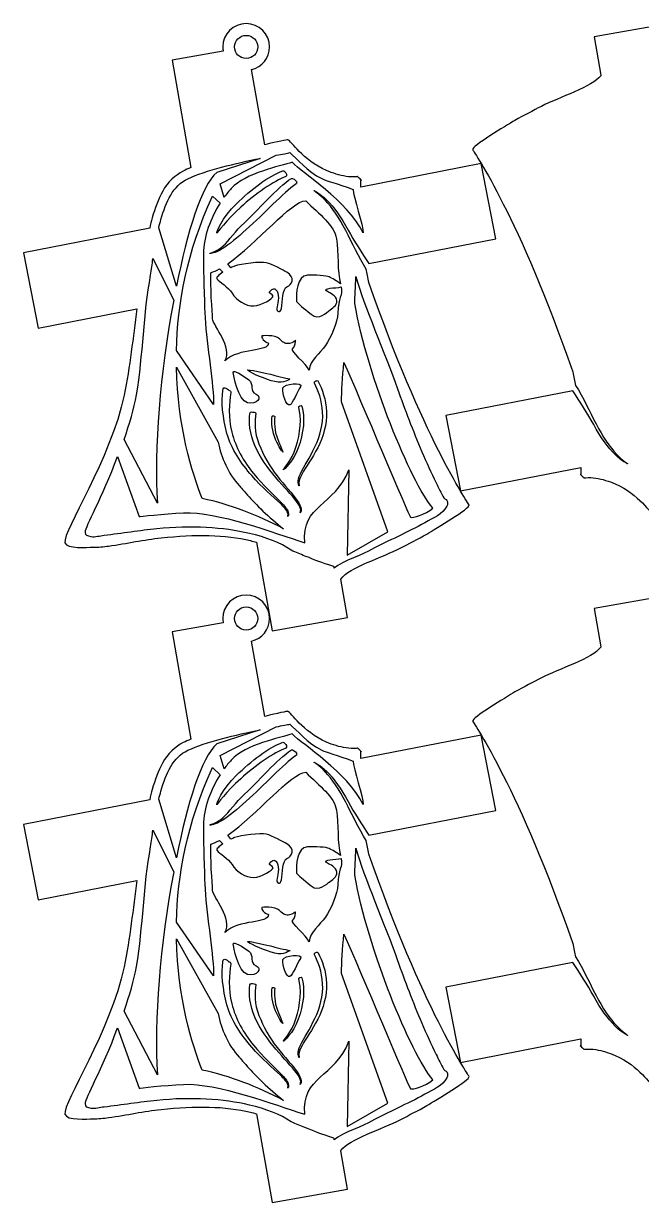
# Model space of a CAD drawing. Extents: x 0 to 3018, y 270 to 1701.
# Drawn here: x 0 to 750, y 270 to 1701 of the extents above; entities that cross this region are included whole.
import ezdxf

# ---------------------------------------------------------------- set-up
doc = ezdxf.new("R2010")
doc.units = 0
doc.layers.add('H0106_Printing_Least_6', color=7, linetype='CONTINUOUS')

msp = doc.modelspace()

# ---------------------------------------------------------------- linework, layer by layer
at = {"layer": 'H0106_Printing_Least_6', "color": 7}
for points in [[(803.45328, 1593.08596), (784.59828, 1700.644957), (692.902283, 1684.569958), (701.085282, 1637.895959)], [(242.531594, 1667.134758), (180.408595, 1656.246759), (203.260595, 1525.879762)], [(292.922593, 1553.555761), (276.939593, 1644.739759)], [(287.292593, 1537.025762), (234.652594, 1520.124762)], [(243.559594, 1489.704763), (238.781594, 1506.022762), (306.768592, 1540.819761)], [(419.48759, 1409.327765), (573.703586, 1439.381764), (555.893586, 1530.756762), (409.61759, 1502.251762), (409.61059, 1507.188762), (409.67159, 1510.270762), (409.70159, 1511.027762), (409.70559, 1511.118762), (409.70559, 1511.167762)], [(405.82159, 1514.896762), (405.63559, 1514.881762), (405.26859, 1514.851762), (403.78459, 1514.726762)], [(229.397594, 1491.294763), (238.686594, 1482.526763)], [(153.291596, 1452.291764), (0.1466, 1422.446764), (17.9556, 1331.067767), (137.744597, 1354.416766)], [(185.790595, 1382.054765), (164.295596, 1452.882764)], [(157.244596, 1415.408765), (182.563595, 1364.914766)], [(237.981594, 1402.977765), (242.125594, 1398.833765)], [(251.803594, 1404.334765), (248.037594, 1409.258765)], [(230.902594, 1238.534769), (185.707595, 1303.926767)], [(185.688595, 1283.542768), (236.206594, 1192.85277)], [(666.919283, 1254.974969), (512.704287, 1224.920969), (530.513287, 1133.545972), (676.789283, 1162.050971), (676.796283, 1157.113971), (676.736283, 1154.031971), (676.705283, 1153.274971), (676.701283, 1153.183971), (676.701283, 1153.134971)], [(395.11759, 1159.161771), (392.89959, 1055.622774), (442.211589, 1083.964773), (386.28659, 1241.558769)], [(162.612596, 1118.428772), (122.081597, 1195.96577)], [(114.259597, 1175.424771), (140.464596, 1102.329772)], [(680.586283, 1149.404971), (680.771283, 1149.420971), (681.139283, 1149.450971), (682.623283, 1149.575971)], [(272.141593, 1128.343772), (272.143593, 1128.339772)], [(282.954593, 1071.216773), (301.808592, 963.656776), (393.50559, 979.732776), (385.32159, 1026.405774)], [(377.286591, 1039.666774), (377.110591, 1040.673774)], [(803.45328, 899.435778), (784.59828, 1006.994775), (692.902283, 990.919775), (701.085282, 944.245776)], [(242.531594, 973.484476), (180.408595, 962.596476), (203.260595, 832.229479)], [(292.922593, 859.905479), (276.939593, 951.089476)], [(243.559594, 796.05448), (238.781594, 812.37248), (306.768592, 847.169479)], [(287.292593, 843.375479), (234.652594, 826.475479)], [(419.48759, 715.676482), (573.703586, 745.731481), (555.893586, 837.106479), (409.61759, 808.60148), (409.61059, 813.53848), (409.67159, 816.62048), (409.70159, 817.37748), (409.70559, 817.46848), (409.70559, 817.51748)], [(405.82159, 821.246479), (405.63559, 821.231479), (405.26859, 821.201479), (403.78459, 821.076479)], [(229.397594, 797.64448), (238.686594, 788.87648)], [(153.291596, 758.641481), (0.1466, 728.796482), (17.9556, 637.418484), (137.744597, 660.766483)], [(185.790595, 688.404483), (164.295596, 759.232481)], [(157.244596, 721.758482), (182.563595, 671.264483)], [(251.803594, 710.684482), (248.037594, 715.608482)], [(237.981594, 709.327482), (242.125594, 705.183482)], [(230.902594, 544.884486), (185.707595, 610.276485)], [(185.688595, 589.892485), (236.206594, 499.202488)], [(666.919283, 561.324786), (512.704287, 531.270787), (530.513287, 439.895789), (676.789283, 468.399788), (676.796283, 463.463788), (676.736283, 460.381788), (676.705283, 459.624789), (676.701283, 459.533789), (676.701283, 459.484789)], [(395.11759, 465.511488), (392.89959, 361.972491), (442.211589, 390.31449), (386.28659, 547.908486)], [(162.612596, 424.778489), (122.081597, 502.315487)], [(114.259597, 481.774488), (140.464596, 408.67949)], [(680.586283, 455.754789), (680.771283, 455.769789), (681.139283, 455.800789), (682.623283, 455.925789)], [(272.141593, 434.693489), (272.143593, 434.689489)], [(282.954593, 377.566491), (301.808592, 270.006493), (393.50559, 286.082493), (385.32159, 332.755492)], [(377.286591, 346.016491), (377.110591, 347.023491)]]:
    msp.add_lwpolyline(points, dxfattribs=at)
for points in [[(270.396593, 1686.303758)], [(318.586592, 1514.934762)], [(325.229592, 1512.835762)], [(166.898596, 1462.956763)], [(380.04959, 1439.536764)], [(218.546595, 1421.087764)], [(419.51159, 1386.441765)], [(666.896283, 1277.859968)], [(273.583593, 1268.459768)], [(305.232592, 1266.096768)], [(336.219592, 1259.671769)], [(137.214597, 1250.074769)], [(334.198592, 1234.816769)], [(308.278592, 1197.12177)], [(334.799592, 1139.532772)], [(320.875592, 1107.078772)], [(336.569592, 1110.756772)], [(514.115587, 1114.884772)], [(270.396593, 992.653475)], [(318.586592, 821.284479)], [(325.229592, 819.18548)], [(166.898596, 769.306481)], [(380.04959, 745.886481)], [(218.546595, 727.437482)], [(419.51159, 692.791483)], [(273.583593, 574.809486)], [(305.232592, 572.446486)], [(666.896283, 584.209785)], [(336.219592, 566.021486)], [(137.214597, 556.424486)], [(334.198592, 541.166486)], [(308.278592, 503.471487)], [(334.799592, 445.882489)], [(336.569592, 417.10649)], [(514.115587, 421.234489)], [(320.875592, 413.42849)]]:
    msp.add_lwpolyline(points, close=True, dxfattribs=at)
for points in [[(270.396593, 1700.664757), (254.741594, 1700.664757), (242.050594, 1687.973758), (242.050594, 1672.318758)], [(298.743593, 1672.318758), (298.743593, 1687.973758), (286.052593, 1700.664757), (270.396593, 1700.664757)], [(256.347594, 1672.318758), (256.347594, 1680.042758), (262.637593, 1686.303758), (270.396593, 1686.303758)], [(270.396593, 1686.303758), (278.155593, 1686.303758), (284.445593, 1680.042758), (284.445593, 1672.318758)], [(242.050594, 1672.318758), (242.050594, 1670.546758), (242.220594, 1668.816758), (242.531594, 1667.134758)], [(270.396593, 1658.333759), (262.637593, 1658.333759), (256.347594, 1664.594758), (256.347594, 1672.318758)], [(284.445593, 1672.318758), (284.445593, 1664.594758), (278.155593, 1658.333759), (270.396593, 1658.333759)], [(276.939593, 1644.739759), (289.438593, 1647.693759), (298.743593, 1658.915759), (298.743593, 1672.318758)], [(700.801282, 1637.391959), (691.601283, 1624.049959), (649.090284, 1610.98596), (628.987284, 1600.22896)], [(701.085282, 1637.895959), (700.990282, 1637.726959), (700.902282, 1637.571959), (700.801282, 1637.391959)], [(628.987284, 1600.22896), (618.624285, 1594.89096), (607.694285, 1589.43596), (596.639285, 1583.19996)], [(596.639285, 1583.19996), (585.921285, 1576.532961), (543.442286, 1551.560961), (545.415286, 1547.770961)], [(321.052592, 1559.662761), (320.189592, 1559.715761), (308.897592, 1557.420761), (292.922593, 1553.555761)], [(368.055591, 1522.215762), (338.240592, 1535.325762), (325.181592, 1558.439761), (321.052592, 1559.662761)], [(545.415286, 1547.770961), (547.539286, 1543.954961), (601.868285, 1465.303963), (666.896283, 1277.859968)], [(199.713595, 1512.322762), (220.682594, 1522.620762), (258.593594, 1531.251762), (287.292593, 1537.025762)], [(326.350592, 1532.304762), (311.844592, 1527.769762), (269.332593, 1519.269762), (252.329594, 1500.566762)], [(306.768592, 1540.819761), (314.565592, 1542.303761), (320.454592, 1543.409761), (323.329592, 1544.078761)], [(323.329592, 1544.078761), (332.191592, 1536.703762), (344.957591, 1520.905762), (362.138591, 1512.515762)], [(412.44859, 1446.554764), (392.69759, 1486.221763), (339.033592, 1518.850762), (326.350592, 1532.304762)], [(194.106595, 1521.681762), (184.372595, 1516.732762), (174.491596, 1507.926762), (169.098596, 1497.469763)], [(234.652594, 1520.124762), (216.133595, 1503.599762), (198.875595, 1448.604764), (185.790595, 1382.054765)], [(203.260595, 1525.879762), (200.010595, 1524.494762), (196.942595, 1523.089762), (194.106595, 1521.681762)], [(258.784594, 1482.025763), (275.825593, 1499.156763), (298.488593, 1516.057762), (314.945592, 1522.062762)], [(314.945592, 1522.062762), (316.227592, 1522.474762), (318.864592, 1519.583762), (319.216592, 1518.077762)], [(319.216592, 1518.077762), (319.566592, 1516.574762), (319.461592, 1515.222762), (318.586592, 1514.934762)], [(391.65759, 1515.195762), (383.51059, 1516.437762), (375.480591, 1519.042762), (368.055591, 1522.215762)], [(166.898596, 1462.956763), (173.048596, 1484.260763), (181.379595, 1504.087762), (199.713595, 1512.322762)], [(318.586592, 1514.934762), (304.239592, 1509.766762), (280.944593, 1493.627763), (263.856593, 1477.797763)], [(264.424593, 1455.197764), (285.609593, 1475.225763), (307.732592, 1500.959762), (325.229592, 1512.835762)], [(331.001592, 1506.014762), (315.343592, 1495.444763), (292.052593, 1469.805763), (270.535593, 1450.637764)], [(325.229592, 1512.835762), (326.804592, 1513.627762), (330.881592, 1510.380762), (331.399592, 1509.066762)], [(331.399592, 1509.066762), (331.910592, 1507.748762), (331.922592, 1506.461762), (331.001592, 1506.014762)], [(362.138591, 1512.515762), (367.942591, 1509.785762), (379.682591, 1506.996762), (400.34559, 1499.272763)], [(403.78459, 1514.726762), (399.81659, 1514.419762), (395.72759, 1514.620762), (391.65759, 1515.195762)], [(409.70559, 1511.167762), (413.16159, 1507.877762), (405.00259, 1515.710762), (405.82159, 1514.896762)], [(169.098596, 1497.469763), (163.366596, 1487.213763), (159.517596, 1476.211763), (156.437596, 1464.982763)], [(185.707595, 1303.926767), (186.992595, 1359.848766), (198.517595, 1423.767764), (229.397594, 1491.294763)], [(252.329594, 1500.566762), (249.368594, 1497.307763), (246.417594, 1493.657763), (243.559594, 1489.704763)], [(366.548591, 1486.021763), (358.761591, 1494.304763), (352.427591, 1497.632763), (352.953591, 1497.912763)], [(352.953591, 1497.912763), (353.089591, 1497.878763), (359.923591, 1494.796763), (368.176591, 1486.547763)], [(400.34559, 1499.272763), (400.20559, 1490.974763), (412.91759, 1454.875764), (412.44859, 1446.554764)], [(238.686594, 1482.526763), (227.360594, 1464.698763), (218.546595, 1442.334764), (218.546595, 1421.087764)], [(234.654594, 1446.171764), (233.351594, 1446.099764), (241.162594, 1465.219763), (258.784594, 1482.025763)], [(263.856593, 1477.797763), (245.973594, 1462.214763), (234.989594, 1446.304764), (234.654594, 1446.171764)], [(248.037594, 1409.258765), (283.143593, 1433.631764), (325.751592, 1485.638763), (342.640591, 1485.638763)], [(342.640591, 1485.638763), (359.643591, 1469.392763), (377.407591, 1455.785764), (380.04959, 1439.536764)], [(391.25259, 1449.387764), (383.29059, 1464.739763), (374.525591, 1477.937763), (366.548591, 1486.021763)], [(368.176591, 1486.547763), (376.612591, 1478.513763), (385.79659, 1465.319763), (394.07359, 1450.129764)], [(156.437596, 1464.982763), (155.294596, 1460.787763), (154.253596, 1456.558764), (153.291596, 1452.291764)], [(164.295596, 1452.882764), (165.111596, 1456.270764), (165.963596, 1459.640764), (166.898596, 1462.956763)], [(239.593594, 1428.508764), (247.382594, 1433.903764), (254.005594, 1445.104764), (264.424593, 1455.197764)], [(270.535593, 1450.637764), (259.806594, 1440.888764), (249.512594, 1432.377764), (241.187594, 1427.258764)], [(416.18359, 1402.707765), (406.69259, 1417.413765), (399.23759, 1434.412764), (391.25259, 1449.387764)], [(394.07359, 1450.129764), (401.61759, 1436.615764), (410.75959, 1422.359764), (419.48759, 1409.327765)], [(380.04959, 1439.536764), (382.69559, 1423.298764), (380.80659, 1399.511765), (384.95659, 1384.772765)], [(218.546595, 1421.087764), (218.546595, 1400.684765), (219.088595, 1381.103765), (220.174594, 1349.941766)], [(226.264594, 1421.780764), (226.037594, 1422.086764), (231.877594, 1422.780764), (239.593594, 1428.508764)], [(241.187594, 1427.258764), (232.952594, 1421.787764), (226.351594, 1421.348764), (226.264594, 1421.780764)], [(154.450596, 1395.225765), (155.332596, 1402.009765), (156.252596, 1408.741765), (157.244596, 1415.408765)], [(227.390594, 1398.348765), (230.760594, 1399.387765), (234.306594, 1400.969765), (237.981594, 1402.977765)], [(256.386594, 1406.345765), (255.146594, 1405.890765), (253.555594, 1405.191765), (251.803594, 1404.334765)], [(294.840593, 1410.445765), (288.038593, 1411.860765), (263.983593, 1409.127765), (256.386594, 1406.345765)], [(319.778592, 1398.822765), (316.070592, 1400.904765), (301.641592, 1409.025765), (294.840593, 1410.445765)], [(419.51159, 1386.441765), (418.16759, 1392.090765), (417.07859, 1397.534765), (416.18359, 1402.707765)], [(137.214597, 1250.074769), (145.511596, 1299.129768), (145.507596, 1348.339766), (154.450596, 1395.225765)], [(229.656594, 1342.426766), (228.901594, 1351.118766), (227.014594, 1382.860765), (227.390594, 1398.348765)], [(242.125594, 1398.833765), (237.272594, 1395.630765), (233.622594, 1392.309765), (235.042594, 1390.606765)], [(235.042594, 1390.606765), (237.876594, 1387.202765), (248.645594, 1381.073765), (253.275594, 1373.599766)], [(319.778592, 1381.103765), (326.067592, 1383.382765), (330.400592, 1392.870765), (319.778592, 1398.822765)], [(345.002591, 1395.138765), (331.288592, 1394.286765), (331.399592, 1372.842766), (331.399592, 1363.396766)], [(371.360591, 1393.154765), (367.960591, 1394.858765), (353.532591, 1395.668765), (345.002591, 1395.138765)], [(384.95659, 1384.772765), (381.29559, 1387.683765), (374.003591, 1391.832765), (371.360591, 1393.154765)], [(402.14559, 1360.924766), (402.47559, 1369.136766), (403.13759, 1380.823765), (403.73259, 1393.552765)], [(403.73259, 1393.552765), (413.05759, 1359.133766), (439.016589, 1300.481767), (454.194589, 1257.434769)], [(253.275594, 1373.599766), (258.659594, 1364.907766), (269.902593, 1357.729766), (279.537593, 1358.012766)], [(303.057592, 1369.915766), (303.057592, 1372.467766), (297.108593, 1373.031766), (298.807593, 1375.019766)], [(298.807593, 1375.019766), (300.509592, 1377.003766), (304.475592, 1382.103765), (307.877592, 1375.867766)], [(307.877592, 1375.867766), (311.278592, 1369.632766), (308.445592, 1359.148766), (307.593592, 1355.180766)], [(313.215592, 1355.006766), (314.461592, 1363.778766), (314.663592, 1379.248766), (319.778592, 1381.103765)], [(367.960591, 1376.151766), (365.405591, 1378.135766), (367.677591, 1378.699766), (372.492591, 1379.411766)], [(379.860591, 1366.516766), (377.047591, 1372.392766), (370.509591, 1374.167766), (367.960591, 1376.151766)], [(372.492591, 1379.411766), (376.063591, 1379.941766), (382.94259, 1380.149765), (385.80759, 1381.201765)], [(385.80759, 1381.201765), (387.93259, 1369.976766), (382.05259, 1368.867766), (381.56059, 1349.229766)], [(540.992586, 1116.531772), (538.867587, 1120.347772), (484.538588, 1198.99777), (419.51159, 1386.441765)], [(182.563595, 1364.914766), (165.467596, 1276.837768), (158.410596, 1183.85377), (162.612596, 1118.428772)], [(279.537593, 1358.012766), (289.172593, 1358.296766), (303.057592, 1367.364766), (303.057592, 1369.915766)], [(331.399592, 1363.396766), (334.138592, 1360.375766), (339.617592, 1355.748766), (349.254591, 1347.809766)], [(372.208591, 1353.193766), (376.460591, 1356.029766), (382.67759, 1360.636766), (379.860591, 1366.516766)], [(497.188588, 1112.366772), (469.959588, 1144.418771), (418.45659, 1270.424768), (402.14559, 1360.924766)], [(137.744597, 1354.416766), (133.004597, 1319.732767), (129.295597, 1284.250768), (122.181597, 1249.657769)], [(220.174594, 1349.941766), (221.299594, 1317.646767), (230.224594, 1268.739768), (230.790594, 1242.668769)], [(307.593592, 1355.180766), (306.743592, 1351.209766), (312.267592, 1348.339766), (313.215592, 1355.006766)], [(349.254591, 1347.809766), (358.889591, 1339.874767), (367.960591, 1350.361766), (372.208591, 1353.193766)], [(381.56059, 1349.229766), (381.28059, 1337.894767), (373.329591, 1319.471767), (366.533591, 1309.832767)], [(244.584594, 1291.413768), (254.409594, 1307.284767), (230.414594, 1333.733767), (229.656594, 1342.426766)], [(289.361593, 1321.644767), (289.361593, 1321.644767), (288.606593, 1315.973767), (297.673593, 1312.952767)], [(310.900592, 1317.866767), (305.232592, 1323.533767), (289.361593, 1321.644767), (289.361593, 1321.644767)], [(322.990592, 1312.573767), (318.457592, 1312.198767), (316.568592, 1312.198767), (310.900592, 1317.866767)], [(330.173592, 1316.351767), (330.173592, 1316.351767), (327.526592, 1312.952767), (322.990592, 1312.573767)], [(326.771592, 1305.769767), (330.173592, 1308.037767), (330.173592, 1316.351767), (330.173592, 1316.351767)], [(297.673593, 1312.952767), (297.486593, 1301.457767), (261.777593, 1307.663767), (244.584594, 1291.413768)], [(346.797591, 1280.078768), (344.152591, 1287.260768), (323.369592, 1303.505767), (326.771592, 1305.769767)], [(366.533591, 1309.832767), (359.741591, 1300.200767), (348.027591, 1291.981768), (346.797591, 1280.078768)], [(386.28659, 1241.558769), (386.10459, 1254.377769), (387.36159, 1271.467768), (389.14859, 1289.261768)], [(389.14859, 1289.261768), (407.74159, 1247.835769), (468.142588, 1102.455772), (469.982588, 1101.534772)], [(217.049595, 1124.269772), (204.748595, 1155.371771), (187.165595, 1211.91177), (185.688595, 1283.542768)], [(254.738594, 1277.386768), (254.589594, 1281.085768), (266.784593, 1273.558768), (273.583593, 1268.459768)], [(272.029593, 1240.401769), (260.556593, 1243.236769), (254.822594, 1275.323768), (254.738594, 1277.386768)], [(272.167593, 1280.078768), (269.856593, 1281.990768), (297.295593, 1275.732768), (302.775592, 1274.221768)], [(305.232592, 1266.096768), (294.274593, 1268.739768), (277.114593, 1275.989768), (272.167593, 1280.078768)], [(302.775592, 1274.221768), (308.254592, 1272.710768), (323.558592, 1269.306768), (323.558592, 1269.306768)], [(666.896283, 1277.859968), (668.239283, 1272.210968), (669.328283, 1266.767968), (670.223283, 1261.593968)], [(242.114594, 1255.446769), (242.799594, 1262.822768), (248.787594, 1255.683769), (249.989594, 1255.446769)], [(273.583593, 1268.459768), (280.387593, 1263.359768), (273.869593, 1254.288769), (282.371593, 1250.884769)], [(323.558592, 1269.306768), (323.558592, 1269.306768), (316.189592, 1263.450768), (305.232592, 1266.096768)], [(315.103592, 1258.539769), (315.670592, 1263.359768), (340.610591, 1266.051768), (336.219592, 1259.671769)], [(336.219592, 1259.671769), (332.824592, 1254.750769), (326.580592, 1238.984769), (323.558592, 1237.853769)], [(353.378591, 1264.136768), (352.757591, 1265.412768), (353.598591, 1266.277768), (354.834591, 1266.932768)], [(363.208591, 1229.040769), (362.611591, 1243.191769), (357.743591, 1255.602769), (353.378591, 1264.136768)], [(354.834591, 1266.932768), (356.071591, 1267.587768), (357.328591, 1267.602768), (357.899591, 1266.434768)], [(357.899591, 1266.434768), (362.465591, 1257.513769), (367.446591, 1244.379769), (367.846591, 1229.441769)], [(670.223283, 1261.593968), (679.714283, 1246.888969), (687.169283, 1229.889969), (695.155283, 1214.91497)], [(122.181597, 1249.657769), (106.214597, 1172.007771), (47.662599, 1084.823773), (50.380599, 1070.607773)], [(122.081597, 1195.96577), (128.785597, 1214.57377), (134.371597, 1233.260769), (137.214597, 1250.074769)], [(247.089594, 1203.34477), (242.063594, 1222.142769), (239.818594, 1242.624769), (242.114594, 1255.446769)], [(251.793594, 1252.710769), (249.574594, 1240.272769), (248.494594, 1222.880769), (253.012594, 1204.85577)], [(249.989594, 1255.446769), (251.187594, 1255.218769), (252.043594, 1254.313769), (251.793594, 1252.710769)], [(282.371593, 1250.884769), (290.874593, 1247.484769), (283.503593, 1237.569769), (272.029593, 1240.401769)], [(323.558592, 1237.853769), (319.189592, 1236.209769), (314.214592, 1250.987769), (315.103592, 1258.539769)], [(454.194589, 1257.434769), (462.962588, 1232.446769), (472.847588, 1206.61877), (483.729588, 1181.12377)], [(692.334283, 1214.17197), (684.789283, 1227.686969), (675.647283, 1241.942969), (666.919283, 1254.974969)], [(230.790594, 1242.668769), (230.819594, 1241.351769), (230.857594, 1239.962769), (230.902594, 1238.534769)], [(330.825592, 1186.55077), (336.462592, 1202.81377), (337.858592, 1224.357769), (334.198592, 1234.816769)], [(338.030592, 1236.382769), (342.284591, 1223.737769), (339.993592, 1202.59177), (333.644592, 1185.90077)], [(334.198592, 1234.816769), (333.929592, 1235.521769), (334.688592, 1236.129769), (335.709592, 1236.641769)], [(335.709592, 1236.641769), (336.727592, 1237.165769), (337.702592, 1237.219769), (338.030592, 1236.382769)], [(281.006593, 1188.57377), (274.808593, 1202.61177), (273.301593, 1217.27677), (274.910593, 1227.640769)], [(274.910593, 1227.640769), (275.093593, 1229.186769), (275.911593, 1229.450769), (276.865593, 1229.292769)], [(276.865593, 1229.292769), (277.818593, 1229.137769), (282.280593, 1229.238769), (282.136593, 1227.977769)], [(282.136593, 1227.977769), (280.626593, 1218.15777), (280.115593, 1204.24977), (285.849593, 1190.67277)], [(306.131592, 1196.08377), (301.924592, 1205.09477), (300.582592, 1217.28177), (301.868592, 1224.068769)], [(301.868592, 1224.068769), (301.914592, 1224.575769), (302.686592, 1224.595769), (303.624592, 1224.458769)], [(303.624592, 1224.458769), (304.563592, 1224.321769), (305.308592, 1224.027769), (305.269592, 1223.617769)], [(305.269592, 1223.617769), (304.084592, 1217.22077), (304.862592, 1206.13777), (308.278592, 1197.12177)], [(353.827591, 1186.96077), (359.996591, 1199.75177), (364.053591, 1214.90977), (363.208591, 1229.040769)], [(367.846591, 1229.441769), (368.482591, 1214.51377), (363.912591, 1198.75477), (357.245591, 1185.93877)], [(277.245593, 1152.102771), (264.848593, 1166.440771), (251.846594, 1184.49077), (247.089594, 1203.34477)], [(253.012594, 1204.85577), (257.279594, 1186.78577), (267.378593, 1168.978771), (279.133593, 1154.645771)], [(718.230282, 1177.754971), (709.795282, 1185.78897), (700.610282, 1198.98297), (692.334283, 1214.17197)], [(695.155283, 1214.91497), (703.116282, 1199.56197), (711.881282, 1186.36397), (719.858282, 1178.280971)], [(236.206594, 1192.85277), (240.482594, 1173.903771), (248.144594, 1154.568771), (261.966593, 1140.076771)], [(306.469592, 1149.697771), (296.781593, 1161.082771), (287.021593, 1174.452771), (281.006593, 1188.57377)], [(285.849593, 1190.67277), (291.416593, 1177.038771), (298.689593, 1163.163771), (307.966592, 1151.706771)], [(314.840592, 1180.59977), (314.513592, 1180.25977), (310.125592, 1187.02777), (306.131592, 1196.08377)], [(308.278592, 1197.12177), (311.540592, 1188.12077), (315.189592, 1180.88277), (314.840592, 1180.59977)], [(75.264598, 1083.634773), (75.163598, 1090.877773), (95.352598, 1124.298772), (114.259597, 1175.424771)], [(315.492592, 1159.165771), (314.677592, 1159.466771), (325.542592, 1169.745771), (330.825592, 1186.55077)], [(333.644592, 1185.90077), (327.514592, 1168.860771), (315.709592, 1158.924771), (315.492592, 1159.165771)], [(336.260592, 1154.405771), (340.278591, 1163.194771), (347.806591, 1174.050771), (353.827591, 1186.96077)], [(357.245591, 1185.93877), (350.729591, 1172.966771), (342.791591, 1162.417771), (338.245592, 1154.127771)], [(483.729588, 1181.12377), (489.165588, 1168.376771), (494.855588, 1155.712771), (500.932587, 1143.336771)], [(733.454282, 1166.389971), (733.317282, 1166.423971), (726.483282, 1169.504971), (718.230282, 1177.754971)], [(719.858282, 1178.280971), (727.646282, 1169.996971), (733.980282, 1166.668971), (733.454282, 1166.389971)], [(341.654591, 1070.607773), (337.217592, 1117.019772), (377.888591, 1114.434772), (395.11759, 1159.161771)], [(311.899592, 1118.110772), (302.990592, 1126.609772), (289.625593, 1137.646772), (277.245593, 1152.102771)], [(279.133593, 1154.645771), (290.836593, 1140.195771), (303.731592, 1128.859772), (312.480592, 1119.885772)], [(331.545592, 1120.739772), (325.723592, 1128.546772), (316.130592, 1138.255772), (306.469592, 1149.697771)], [(307.966592, 1151.706771), (317.232592, 1140.196771), (326.513592, 1130.241772), (332.227592, 1122.044772)], [(334.799592, 1139.532772), (334.339592, 1138.749772), (331.343592, 1145.554771), (336.260592, 1154.405771)], [(338.245592, 1154.127771), (332.985592, 1145.837771), (334.669592, 1139.649772), (334.799592, 1139.532772)], [(676.701283, 1153.134971), (673.245283, 1156.424971), (681.404283, 1148.590971), (680.586283, 1149.404971)], [(682.623283, 1149.575971), (686.591283, 1149.882971), (690.679283, 1149.681971), (694.750283, 1149.105971)], [(694.750283, 1149.105971), (702.897282, 1147.863971), (710.927282, 1145.259971), (718.351282, 1142.086971)], [(261.966593, 1140.076771), (261.966593, 1140.076771), (265.729593, 1135.411772), (272.141593, 1128.343772)], [(500.932587, 1143.336771), (503.987587, 1137.153772), (507.099587, 1131.027772), (510.537587, 1125.057772)], [(718.351282, 1142.086971), (748.166281, 1128.975972), (761.225281, 1105.862972), (765.354281, 1104.639972)], [(315.746592, 1087.481773), (284.718593, 1103.908772), (250.903594, 1117.174772), (217.049595, 1124.269772)], [(272.143593, 1128.339772), (281.873593, 1117.617772), (297.702593, 1101.360772), (315.746592, 1087.481773)], [(320.875592, 1107.078772), (319.763592, 1110.147772), (316.305592, 1113.853772), (311.899592, 1118.110772)], [(312.480592, 1119.885772), (316.831592, 1115.390772), (320.211592, 1111.370772), (321.502592, 1107.892772)], [(336.569592, 1110.756772), (336.301592, 1113.337772), (334.435592, 1116.853772), (331.545592, 1120.739772)], [(332.227592, 1122.044772), (335.088592, 1117.984772), (336.964592, 1114.185772), (337.190592, 1111.256772)], [(489.767588, 1081.101773), (500.485587, 1087.769773), (542.964586, 1112.741772), (540.992586, 1116.531772)], [(510.537587, 1125.057772), (512.135587, 1122.198772), (512.460587, 1124.322772), (513.979587, 1121.971772)], [(513.979587, 1121.971772), (515.217587, 1119.711772), (515.258587, 1117.375772), (514.115587, 1114.884772)], [(140.464596, 1102.329772), (140.464596, 1102.329772), (170.508596, 1105.764772), (194.227595, 1106.927772)], [(194.227595, 1106.927772), (235.343594, 1108.945772), (303.822592, 1082.445773), (341.654591, 1070.607773)], [(320.855592, 1102.330772), (320.454592, 1102.310772), (321.993592, 1103.963772), (320.875592, 1107.078772)], [(321.502592, 1107.892772), (322.878592, 1104.206772), (320.769592, 1102.274772), (320.855592, 1102.330772)], [(336.020592, 1106.927772), (335.712592, 1106.941772), (336.812592, 1108.165772), (336.569592, 1110.756772)], [(337.190592, 1111.256772), (337.428592, 1108.280772), (335.988592, 1106.946772), (336.020592, 1106.927772)], [(469.982588, 1101.534772), (472.249588, 1100.399772), (487.552588, 1104.435772), (497.188588, 1112.366772)], [(514.115587, 1114.884772), (508.478587, 1104.809772), (497.733588, 1101.046772), (487.284588, 1094.841773)], [(162.084596, 1087.481773), (141.468596, 1085.535773), (119.957597, 1081.851773), (97.955598, 1079.341773)], [(274.312593, 1081.840773), (243.293594, 1089.404773), (203.274595, 1091.691773), (162.084596, 1087.481773)], [(487.284588, 1094.841773), (476.323588, 1088.708773), (465.332588, 1083.683773), (454.864589, 1078.341773)], [(82.385598, 1077.841773), (77.757598, 1079.030773), (75.440598, 1078.622773), (75.264598, 1083.634773)], [(97.955598, 1079.341773), (92.622598, 1078.883773), (86.597598, 1076.705773), (82.385598, 1077.841773)], [(103.290597, 1066.571773), (125.716597, 1069.660773), (146.601596, 1074.400773), (167.106596, 1076.520773)], [(167.106596, 1076.520773), (207.974595, 1081.030773), (245.488594, 1080.541773), (275.576593, 1073.162773)], [(325.193592, 1061.416773), (311.545592, 1070.692773), (294.409593, 1077.187773), (274.312593, 1081.840773)], [(275.576593, 1073.162773), (278.108593, 1072.571773), (280.551593, 1071.909773), (282.954593, 1071.216773)], [(454.864589, 1078.341773), (444.392589, 1072.999773), (431.803589, 1067.756773), (422.668589, 1062.206773)], [(457.419589, 1064.072773), (467.782588, 1069.410773), (478.712588, 1074.866773), (489.767588, 1081.101773)], [(50.380599, 1070.607773), (52.177599, 1062.872773), (77.730598, 1065.072773), (84.204598, 1065.174773)], [(84.204598, 1065.174773), (90.514598, 1065.011773), (97.620598, 1065.893773), (103.290597, 1066.571773)], [(341.757591, 1054.476774), (336.179592, 1056.664774), (330.666592, 1058.997774), (325.193592, 1061.416773)], [(422.668589, 1062.206773), (414.99659, 1057.331774), (386.86959, 1048.180774), (377.286591, 1039.666774)], [(385.60559, 1026.910774), (394.80559, 1040.252774), (437.316589, 1053.316774), (457.419589, 1064.072773)], [(375.690591, 1042.228774), (361.153591, 1046.310774), (355.896591, 1048.934774), (341.757591, 1054.476774)], [(377.110591, 1040.673774), (376.978591, 1041.423774), (376.423591, 1042.022774), (375.690591, 1042.228774)], [(385.32159, 1026.405774), (385.41659, 1026.575774), (385.50559, 1026.729774), (385.60559, 1026.910774)], [(270.396593, 1007.014475), (254.741594, 1007.014475), (242.050594, 994.323475), (242.050594, 978.668476)], [(298.743593, 978.668476), (298.743593, 994.323475), (286.052593, 1007.014475), (270.396593, 1007.014475)], [(256.347594, 978.668476), (256.347594, 986.392475), (262.637593, 992.653475), (270.396593, 992.653475)], [(270.396593, 992.653475), (278.155593, 992.653475), (284.445593, 986.392475), (284.445593, 978.668476)], [(242.050594, 978.668476), (242.050594, 976.896476), (242.220594, 975.166476), (242.531594, 973.484476)], [(270.396593, 964.683476), (262.637593, 964.683476), (256.347594, 970.944476), (256.347594, 978.668476)], [(284.445593, 978.668476), (284.445593, 970.944476), (278.155593, 964.683476), (270.396593, 964.683476)], [(276.939593, 951.089476), (289.438593, 954.043476), (298.743593, 965.265476), (298.743593, 978.668476)], [(701.085282, 944.245776), (700.990282, 944.076776), (700.902282, 943.921776), (700.801282, 943.741776)], [(700.801282, 943.741776), (691.601283, 930.399777), (649.090284, 917.335777), (628.987284, 906.578777)], [(628.987284, 906.578777), (618.624285, 901.240777), (607.694285, 895.785778), (596.639285, 889.549778)], [(596.639285, 889.549778), (585.921285, 882.882778), (543.442286, 857.910779), (545.415286, 854.120779)], [(321.052592, 866.012478), (320.189592, 866.065478), (308.897592, 863.770478), (292.922593, 859.905479)], [(368.055591, 828.565479), (338.240592, 841.675479), (325.181592, 864.789478), (321.052592, 866.012478)], [(306.768592, 847.169479), (314.565592, 848.653479), (320.454592, 849.759479), (323.329592, 850.428479)], [(323.329592, 850.428479), (332.191592, 843.053479), (344.957591, 827.255479), (362.138591, 818.86548)], [(545.415286, 854.120779), (547.539286, 850.304779), (601.868285, 771.653781), (666.896283, 584.209785)], [(203.260595, 832.229479), (200.010595, 830.844479), (196.942595, 829.439479), (194.106595, 828.031479)], [(199.713595, 818.67248), (220.682594, 828.970479), (258.593594, 837.601479), (287.292593, 843.375479)], [(326.350592, 838.654479), (311.844592, 834.118479), (269.332593, 825.619479), (252.329594, 806.91648)], [(412.44859, 752.904481), (392.69759, 792.57148), (339.033592, 825.200479), (326.350592, 838.654479)], [(166.898596, 769.306481), (173.048596, 790.61048), (181.379595, 810.43748), (199.713595, 818.67248)], [(194.106595, 828.031479), (184.372595, 823.082479), (174.491596, 814.27648), (169.098596, 803.81948)], [(234.652594, 826.475479), (216.133595, 809.94948), (198.875595, 754.954481), (185.790595, 688.404483)], [(258.784594, 788.37548), (275.825593, 805.50648), (298.488593, 822.407479), (314.945592, 828.412479)], [(318.586592, 821.284479), (304.239592, 816.11648), (280.944593, 799.97748), (263.856593, 784.14748)], [(264.424593, 761.547481), (285.609593, 781.57548), (307.732592, 807.30948), (325.229592, 819.18548)], [(314.945592, 828.412479), (316.227592, 828.824479), (318.864592, 825.933479), (319.216592, 824.427479)], [(319.216592, 824.427479), (319.566592, 822.924479), (319.461592, 821.572479), (318.586592, 821.284479)], [(325.229592, 819.18548), (326.804592, 819.97748), (330.881592, 816.73048), (331.399592, 815.41648)], [(362.138591, 818.86548), (367.942591, 816.13548), (379.682591, 813.34648), (400.34559, 805.62248)], [(391.65759, 821.545479), (383.51059, 822.787479), (375.480591, 825.392479), (368.055591, 828.565479)], [(403.78459, 821.076479), (399.81659, 820.769479), (395.72759, 820.970479), (391.65759, 821.545479)], [(409.70559, 817.51748), (413.16159, 814.22748), (405.00259, 822.060479), (405.82159, 821.246479)], [(169.098596, 803.81948), (163.366596, 793.56348), (159.517596, 782.56148), (156.437596, 771.332481)], [(252.329594, 806.91648), (249.368594, 803.65748), (246.417594, 800.00748), (243.559594, 796.05448)], [(331.001592, 812.36448), (315.343592, 801.79448), (292.052593, 776.155481), (270.535593, 756.987481)], [(331.399592, 815.41648), (331.910592, 814.09848), (331.922592, 812.81148), (331.001592, 812.36448)], [(366.548591, 792.37148), (358.761591, 800.65448), (352.427591, 803.98248), (352.953591, 804.26248)], [(352.953591, 804.26248), (353.089591, 804.22848), (359.923591, 801.14648), (368.176591, 792.89748)], [(400.34559, 805.62248), (400.20559, 797.32448), (412.91759, 761.225481), (412.44859, 752.904481)], [(185.707595, 610.276485), (186.992595, 666.199483), (198.517595, 730.117482), (229.397594, 797.64448)], [(238.686594, 788.87648), (227.360594, 771.048481), (218.546595, 748.684481), (218.546595, 727.437482)], [(234.654594, 752.522481), (233.351594, 752.449481), (241.162594, 771.569481), (258.784594, 788.37548)], [(248.037594, 715.608482), (283.143593, 739.981482), (325.751592, 791.98848), (342.640591, 791.98848)], [(342.640591, 791.98848), (359.643591, 775.742481), (377.407591, 762.135481), (380.04959, 745.886481)], [(391.25259, 755.737481), (383.29059, 771.089481), (374.525591, 784.28748), (366.548591, 792.37148)], [(368.176591, 792.89748), (376.612591, 784.86348), (385.79659, 771.669481), (394.07359, 756.479481)], [(263.856593, 784.14748), (245.973594, 768.564481), (234.989594, 752.654481), (234.654594, 752.522481)], [(156.437596, 771.332481), (155.294596, 767.137481), (154.253596, 762.908481), (153.291596, 758.641481)], [(164.295596, 759.232481), (165.111596, 762.620481), (165.963596, 765.990481), (166.898596, 769.306481)], [(239.593594, 734.858482), (247.382594, 740.253481), (254.005594, 751.454481), (264.424593, 761.547481)], [(270.535593, 756.987481), (259.806594, 747.238481), (249.512594, 738.727482), (241.187594, 733.608482)], [(380.04959, 745.886481), (382.69559, 729.648482), (380.80659, 705.861482), (384.95659, 691.122483)], [(416.18359, 709.057482), (406.69259, 723.763482), (399.23759, 740.762481), (391.25259, 755.737481)], [(394.07359, 756.479481), (401.61759, 742.965481), (410.75959, 728.709482), (419.48759, 715.676482)], [(226.264594, 728.130482), (226.037594, 728.436482), (231.877594, 729.129482), (239.593594, 734.858482)], [(241.187594, 733.608482), (232.952594, 728.137482), (226.351594, 727.698482), (226.264594, 728.130482)], [(154.450596, 701.575482), (155.332596, 708.359482), (156.252596, 715.091482), (157.244596, 721.758482)], [(218.546595, 727.437482), (218.546595, 707.034482), (219.088595, 687.453483), (220.174594, 656.291484)], [(294.840593, 716.795482), (288.038593, 718.210482), (263.983593, 715.477482), (256.386594, 712.695482)], [(319.778592, 705.172482), (316.070592, 707.254482), (301.641592, 715.375482), (294.840593, 716.795482)], [(137.214597, 556.424486), (145.511596, 605.479485), (145.507596, 654.689484), (154.450596, 701.575482)], [(229.656594, 648.776484), (228.901594, 657.468484), (227.014594, 689.210483), (227.390594, 704.698482)], [(227.390594, 704.698482), (230.760594, 705.737482), (234.306594, 707.319482), (237.981594, 709.327482)], [(242.125594, 705.183482), (237.272594, 701.980482), (233.622594, 698.659483), (235.042594, 696.956483)], [(256.386594, 712.695482), (255.146594, 712.241482), (253.555594, 711.541482), (251.803594, 710.684482)], [(319.778592, 687.453483), (326.067592, 689.732483), (330.400592, 699.220483), (319.778592, 705.172482)], [(345.002591, 701.488482), (331.288592, 700.636482), (331.399592, 679.192483), (331.399592, 669.746483)], [(371.360591, 699.504483), (367.960591, 701.208482), (353.532591, 702.018482), (345.002591, 701.488482)], [(419.51159, 692.791483), (418.16759, 698.440483), (417.07859, 703.884482), (416.18359, 709.057482)], [(235.042594, 696.956483), (237.876594, 693.552483), (248.645594, 687.423483), (253.275594, 679.949483)], [(298.807593, 681.369483), (300.509592, 683.353483), (304.475592, 688.453483), (307.877592, 682.217483)], [(313.215592, 661.356483), (314.461592, 670.128483), (314.663592, 685.598483), (319.778592, 687.453483)], [(384.95659, 691.122483), (381.29559, 694.033483), (374.003591, 698.183483), (371.360591, 699.504483)], [(372.492591, 685.761483), (376.063591, 686.291483), (382.94259, 686.499483), (385.80759, 687.551483)], [(385.80759, 687.551483), (387.93259, 676.326483), (382.05259, 675.217483), (381.56059, 655.579484)], [(402.14559, 667.274483), (402.47559, 675.486483), (403.13759, 687.173483), (403.73259, 699.902483)], [(403.73259, 699.902483), (413.05759, 665.483483), (439.016589, 606.831485), (454.194589, 563.784486)], [(540.992586, 422.881489), (538.867587, 426.697489), (484.538588, 505.347487), (419.51159, 692.791483)], [(253.275594, 679.949483), (258.659594, 671.257483), (269.902593, 664.079483), (279.537593, 664.362483)], [(279.537593, 664.362483), (289.172593, 664.646483), (303.057592, 673.714483), (303.057592, 676.266483)], [(303.057592, 676.266483), (303.057592, 678.817483), (297.108593, 679.381483), (298.807593, 681.369483)], [(307.877592, 682.217483), (311.278592, 675.982483), (308.445592, 665.498483), (307.593592, 661.530483)], [(367.960591, 682.501483), (365.405591, 684.485483), (367.677591, 685.049483), (372.492591, 685.761483)], [(379.860591, 672.866483), (377.047591, 678.742483), (370.509591, 680.517483), (367.960591, 682.501483)], [(372.208591, 659.543484), (376.460591, 662.379483), (382.67759, 666.986483), (379.860591, 672.866483)], [(137.744597, 660.766483), (133.004597, 626.082484), (129.295597, 590.600485), (122.181597, 556.007486)], [(182.563595, 671.264483), (165.467596, 583.187485), (158.410596, 490.203488), (162.612596, 424.778489)], [(307.593592, 661.530483), (306.743592, 657.559484), (312.267592, 654.689484), (313.215592, 661.356483)], [(331.399592, 669.746483), (334.138592, 666.725483), (339.617592, 662.098483), (349.254591, 654.159484)], [(349.254591, 654.159484), (358.889591, 646.224484), (367.960591, 656.711484), (372.208591, 659.543484)], [(497.188588, 418.71649), (469.959588, 450.768489), (418.45659, 576.774486), (402.14559, 667.274483)], [(220.174594, 656.291484), (221.299594, 623.996484), (230.224594, 575.089486), (230.790594, 549.018486)], [(244.584594, 597.763485), (254.409594, 613.634485), (230.414594, 640.083484), (229.656594, 648.776484)], [(381.56059, 655.579484), (381.28059, 644.243484), (373.329591, 625.821484), (366.533591, 616.182485)], [(310.900592, 624.216484), (305.232592, 629.883484), (289.361593, 627.994484), (289.361593, 627.994484)], [(297.673593, 619.302485), (297.486593, 607.807485), (261.777593, 614.013485), (244.584594, 597.763485)], [(289.361593, 627.994484), (289.361593, 627.994484), (288.606593, 622.323484), (297.673593, 619.302485)], [(322.990592, 618.923485), (318.457592, 618.548485), (316.568592, 618.548485), (310.900592, 624.216484)], [(330.173592, 622.701484), (330.173592, 622.701484), (327.526592, 619.302485), (322.990592, 618.923485)], [(326.771592, 612.120485), (330.173592, 614.387485), (330.173592, 622.701484), (330.173592, 622.701484)], [(366.533591, 616.182485), (359.741591, 606.550485), (348.027591, 598.331485), (346.797591, 586.428485)], [(346.797591, 586.428485), (344.152591, 593.610485), (323.369592, 609.855485), (326.771592, 612.120485)], [(217.049595, 430.619489), (204.748595, 461.721488), (187.165595, 518.261487), (185.688595, 589.892485)], [(254.738594, 583.736485), (254.589594, 587.435485), (266.784593, 579.908486), (273.583593, 574.809486)], [(272.167593, 586.428485), (269.856593, 588.340485), (297.295593, 582.082485), (302.775592, 580.571485)], [(386.28659, 547.908486), (386.10459, 560.727486), (387.36159, 577.817486), (389.14859, 595.611485)], [(389.14859, 595.611485), (407.74159, 554.185486), (468.142588, 408.80549), (469.982588, 407.88449)], [(272.029593, 546.751486), (260.556593, 549.586486), (254.822594, 581.673485), (254.738594, 583.736485)], [(305.232592, 572.446486), (294.274593, 575.089486), (277.114593, 582.339485), (272.167593, 586.428485)], [(273.583593, 574.809486), (280.387593, 569.709486), (273.869593, 560.638486), (282.371593, 557.234486)], [(302.775592, 580.571485), (308.254592, 579.060486), (323.558592, 575.657486), (323.558592, 575.657486)], [(323.558592, 575.657486), (323.558592, 575.657486), (316.189592, 569.800486), (305.232592, 572.446486)], [(315.103592, 564.889486), (315.670592, 569.709486), (340.610591, 572.401486), (336.219592, 566.021486)], [(353.378591, 570.486486), (352.757591, 571.762486), (353.598591, 572.627486), (354.834591, 573.282486)], [(354.834591, 573.282486), (356.071591, 573.937486), (357.328591, 573.952486), (357.899591, 572.784486)], [(357.899591, 572.784486), (362.465591, 563.863486), (367.446591, 550.729486), (367.846591, 535.791487)], [(666.896283, 584.209785), (668.239283, 578.560786), (669.328283, 573.117786), (670.223283, 567.943786)], [(247.089594, 509.694487), (242.063594, 528.492487), (239.818594, 548.973486), (242.114594, 561.796486)], [(242.114594, 561.796486), (242.799594, 569.172486), (248.787594, 562.033486), (249.989594, 561.796486)], [(251.793594, 559.060486), (249.574594, 546.622486), (248.494594, 529.230487), (253.012594, 511.205487)], [(249.989594, 561.796486), (251.187594, 561.568486), (252.043594, 560.663486), (251.793594, 559.060486)], [(323.558592, 544.203486), (319.189592, 542.559486), (314.214592, 557.337486), (315.103592, 564.889486)], [(336.219592, 566.021486), (332.824592, 561.100486), (326.580592, 545.334486), (323.558592, 544.203486)], [(363.208591, 535.391487), (362.611591, 549.541486), (357.743591, 561.952486), (353.378591, 570.486486)], [(454.194589, 563.784486), (462.962588, 538.796487), (472.847588, 512.968487), (483.729588, 487.473488)], [(692.334283, 520.521787), (684.789283, 534.036787), (675.647283, 548.292786), (666.919283, 561.324786)], [(670.223283, 567.943786), (679.714283, 553.238786), (687.169283, 536.239787), (695.155283, 521.264787)], [(122.181597, 556.007486), (106.214597, 478.357488), (47.662599, 391.17349), (50.380599, 376.957491)], [(122.081597, 502.315487), (128.785597, 520.923487), (134.371597, 539.610487), (137.214597, 556.424486)], [(230.790594, 549.018486), (230.819594, 547.701486), (230.857594, 546.311486), (230.902594, 544.884486)], [(282.371593, 557.234486), (290.874593, 553.834486), (283.503593, 543.919486), (272.029593, 546.751486)], [(281.006593, 494.923488), (274.808593, 508.961487), (273.301593, 523.626487), (274.910593, 533.990487)], [(274.910593, 533.990487), (275.093593, 535.536487), (275.911593, 535.800487), (276.865593, 535.642487)], [(276.865593, 535.642487), (277.818593, 535.487487), (282.280593, 535.588487), (282.136593, 534.327487)], [(282.136593, 534.327487), (280.626593, 524.507487), (280.115593, 510.599487), (285.849593, 497.022488)], [(306.131592, 502.433487), (301.924592, 511.444487), (300.582592, 523.631487), (301.868592, 530.418487)], [(301.868592, 530.418487), (301.914592, 530.925487), (302.686592, 530.945487), (303.624592, 530.808487)], [(303.624592, 530.808487), (304.563592, 530.671487), (305.308592, 530.377487), (305.269592, 529.967487)], [(305.269592, 529.967487), (304.084592, 523.570487), (304.862592, 512.487487), (308.278592, 503.471487)], [(330.825592, 492.900488), (336.462592, 509.163487), (337.858592, 530.707487), (334.198592, 541.166486)], [(338.030592, 542.732486), (342.284591, 530.087487), (339.993592, 508.941487), (333.644592, 492.249488)], [(334.198592, 541.166486), (333.929592, 541.871486), (334.688592, 542.479486), (335.709592, 542.991486)], [(335.709592, 542.991486), (336.727592, 543.515486), (337.702592, 543.569486), (338.030592, 542.732486)], [(353.827591, 493.310488), (359.996591, 506.101487), (364.053591, 521.259487), (363.208591, 535.391487)], [(367.846591, 535.791487), (368.482591, 520.863487), (363.912591, 505.104487), (357.245591, 492.288488)], [(718.230282, 484.104788), (709.795282, 492.138788), (700.610282, 505.332787), (692.334283, 520.521787)], [(695.155283, 521.264787), (703.116282, 505.911787), (711.881282, 492.713788), (719.858282, 484.630788)], [(277.245593, 458.451489), (264.848593, 472.790488), (251.846594, 490.840488), (247.089594, 509.694487)], [(253.012594, 511.205487), (257.279594, 493.135488), (267.378593, 475.328488), (279.133593, 460.995488)], [(314.840592, 486.949488), (314.513592, 486.609488), (310.125592, 493.377488), (306.131592, 502.433487)], [(308.278592, 503.471487), (311.540592, 494.470488), (315.189592, 487.232488), (314.840592, 486.949488)], [(236.206594, 499.202488), (240.482594, 480.253488), (248.144594, 460.918488), (261.966593, 446.426489)], [(306.469592, 456.047489), (296.781593, 467.432488), (287.021593, 480.802488), (281.006593, 494.923488)], [(285.849593, 497.022488), (291.416593, 483.388488), (298.689593, 469.513488), (307.966592, 458.056489)], [(315.492592, 465.515488), (314.677592, 465.816488), (325.542592, 476.095488), (330.825592, 492.900488)], [(333.644592, 492.249488), (327.514592, 475.210488), (315.709592, 465.274488), (315.492592, 465.515488)], [(336.260592, 460.755488), (340.278591, 469.544488), (347.806591, 480.400488), (353.827591, 493.310488)], [(357.245591, 492.288488), (350.729591, 479.316488), (342.791591, 468.767488), (338.245592, 460.477488)], [(483.729588, 487.473488), (489.165588, 474.726488), (494.855588, 462.062488), (500.932587, 449.686489)], [(75.264598, 389.98449), (75.163598, 397.22749), (95.352598, 430.648489), (114.259597, 481.774488)], [(733.454282, 472.738788), (733.317282, 472.773788), (726.483282, 475.854788), (718.230282, 484.104788)], [(719.858282, 484.630788), (727.646282, 476.346788), (733.980282, 473.018788), (733.454282, 472.738788)], [(311.899592, 424.460489), (302.990592, 432.959489), (289.625593, 443.996489), (277.245593, 458.451489)], [(279.133593, 460.995488), (290.836593, 446.545489), (303.731592, 435.209489), (312.480592, 426.235489)], [(307.966592, 458.056489), (317.232592, 446.546489), (326.513592, 436.591489), (332.227592, 428.394489)], [(334.799592, 445.882489), (334.339592, 445.099489), (331.343592, 451.903489), (336.260592, 460.755488)], [(338.245592, 460.477488), (332.985592, 452.187489), (334.669592, 445.999489), (334.799592, 445.882489)], [(341.654591, 376.957491), (337.217592, 423.369489), (377.888591, 420.784489), (395.11759, 465.511488)], [(676.701283, 459.484789), (673.245283, 462.774788), (681.404283, 454.940789), (680.586283, 455.754789)], [(261.966593, 446.426489), (261.966593, 446.426489), (265.729593, 441.761489), (272.141593, 434.693489)], [(331.545592, 427.089489), (325.723592, 434.896489), (316.130592, 444.605489), (306.469592, 456.047489)], [(500.932587, 449.686489), (503.987587, 443.503489), (507.099587, 437.377489), (510.537587, 431.407489)], [(682.623283, 455.925789), (686.591283, 456.232789), (690.679283, 456.031789), (694.750283, 455.455789)], [(694.750283, 455.455789), (702.897282, 454.213789), (710.927282, 451.609789), (718.351282, 448.436789)], [(718.351282, 448.436789), (748.166281, 435.325789), (761.225281, 412.21279), (765.354281, 410.98979)], [(315.746592, 393.83149), (284.718593, 410.25849), (250.903594, 423.524489), (217.049595, 430.619489)], [(272.143593, 434.689489), (281.873593, 423.967489), (297.702593, 407.71049), (315.746592, 393.83149)], [(510.537587, 431.407489), (512.135587, 428.548489), (512.460587, 430.672489), (513.979587, 428.321489)], [(194.227595, 413.27749), (235.343594, 415.29549), (303.822592, 388.79549), (341.654591, 376.957491)], [(320.875592, 413.42849), (319.763592, 416.49749), (316.305592, 420.203489), (311.899592, 424.460489)], [(312.480592, 426.235489), (316.831592, 421.740489), (320.211592, 417.72049), (321.502592, 414.24249)], [(336.569592, 417.10649), (336.301592, 419.68749), (334.435592, 423.202489), (331.545592, 427.089489)], [(332.227592, 428.394489), (335.088592, 424.334489), (336.964592, 420.534489), (337.190592, 417.60649)], [(336.020592, 413.27749), (335.712592, 413.29149), (336.812592, 414.51449), (336.569592, 417.10649)], [(337.190592, 417.60649), (337.428592, 414.63049), (335.988592, 413.29649), (336.020592, 413.27749)], [(469.982588, 407.88449), (472.249588, 406.74949), (487.552588, 410.78449), (497.188588, 418.71649)], [(514.115587, 421.234489), (508.478587, 411.15949), (497.733588, 407.39649), (487.284588, 401.19149)], [(489.767588, 387.45149), (500.485587, 394.11949), (542.964586, 419.09149), (540.992586, 422.881489)], [(513.979587, 428.321489), (515.217587, 426.061489), (515.258587, 423.725489), (514.115587, 421.234489)], [(140.464596, 408.67949), (140.464596, 408.67949), (170.508596, 412.11449), (194.227595, 413.27749)], [(320.855592, 408.68049), (320.454592, 408.66049), (321.993592, 410.31349), (320.875592, 413.42849)], [(321.502592, 414.24249), (322.878592, 410.55649), (320.769592, 408.62449), (320.855592, 408.68049)], [(487.284588, 401.19149), (476.323588, 395.05849), (465.332588, 390.03349), (454.864589, 384.69149)], [(82.385598, 384.19149), (77.757598, 385.38049), (75.440598, 384.97249), (75.264598, 389.98449)], [(162.084596, 393.83149), (141.468596, 391.88449), (119.957597, 388.20149), (97.955598, 385.69149)], [(274.312593, 388.19049), (243.293594, 395.75449), (203.274595, 398.04049), (162.084596, 393.83149)], [(167.106596, 382.87049), (207.974595, 387.38049), (245.488594, 386.89149), (275.576593, 379.512491)], [(325.193592, 367.766491), (311.545592, 377.042491), (294.409593, 383.53749), (274.312593, 388.19049)], [(457.419589, 370.422491), (467.782588, 375.760491), (478.712588, 381.21649), (489.767588, 387.45149)], [(50.380599, 376.957491), (52.177599, 369.222491), (77.730598, 371.422491), (84.204598, 371.524491)], [(97.955598, 385.69149), (92.622598, 385.23349), (86.597598, 383.05549), (82.385598, 384.19149)], [(84.204598, 371.524491), (90.514598, 371.361491), (97.620598, 372.243491), (103.290597, 372.921491)], [(103.290597, 372.921491), (125.716597, 376.010491), (146.601596, 380.75049), (167.106596, 382.87049)], [(275.576593, 379.512491), (278.108593, 378.921491), (280.551593, 378.259491), (282.954593, 377.566491)], [(454.864589, 384.69149), (444.392589, 379.349491), (431.803589, 374.106491), (422.668589, 368.556491)], [(341.757591, 360.826491), (336.179592, 363.014491), (330.666592, 365.347491), (325.193592, 367.766491)], [(375.690591, 348.578491), (361.153591, 352.660491), (355.896591, 355.284491), (341.757591, 360.826491)], [(422.668589, 368.556491), (414.99659, 363.681491), (386.86959, 354.529491), (377.286591, 346.016491)], [(385.60559, 333.260492), (394.80559, 346.602491), (437.316589, 359.666491), (457.419589, 370.422491)], [(377.110591, 347.023491), (376.978591, 347.773491), (376.423591, 348.372491), (375.690591, 348.578491)], [(385.32159, 332.755492), (385.41659, 332.925492), (385.50559, 333.079492), (385.60559, 333.260492)]]:
    msp.add_open_spline(points, degree=3, dxfattribs=at)

doc.saveas('drawing.dxf')
